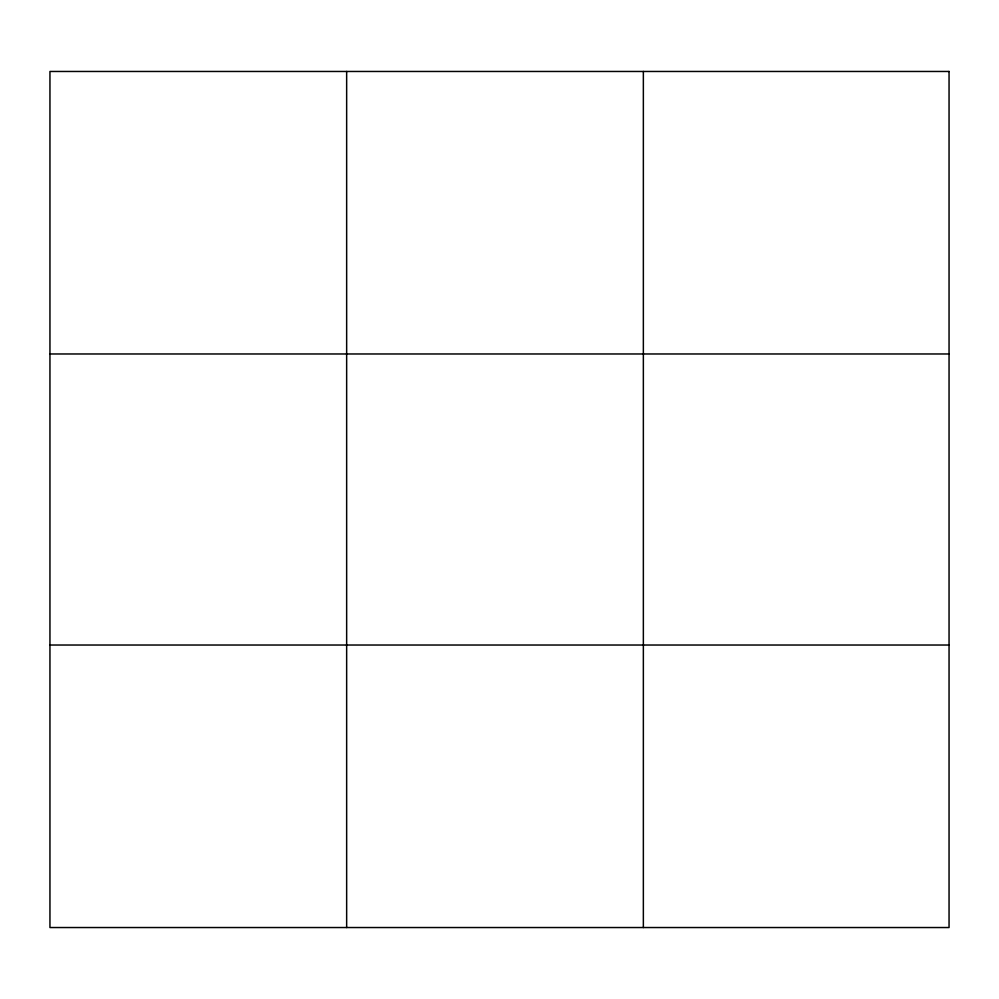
<?xml version="1.0" encoding="UTF-8"?>
<svg xmlns="http://www.w3.org/2000/svg" width="999" height="999" viewBox="0 0 999 999"><rect width="100%" height="100%" fill="white"/><g stroke="black" fill="none" stroke-linecap="round" stroke-linejoin="round"><path stroke-width="1.5" d="M346.653 71.466L346.653 927.534M643.356 71.466L643.356 927.534M49.95 353.971L949.05 353.971M49.95 645.029L949.05 645.029M949.05 71.466L949.05 927.534L49.95 927.534L49.95 71.466L949.05 71.466"/></g></svg>
